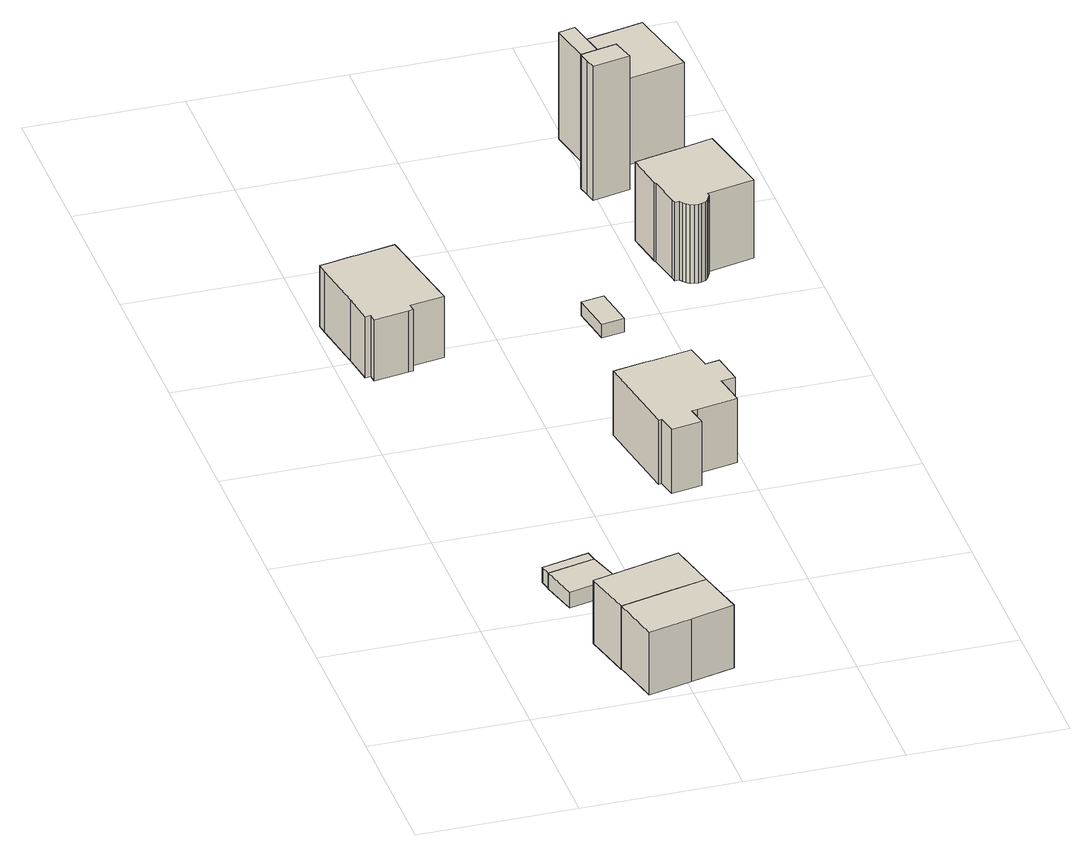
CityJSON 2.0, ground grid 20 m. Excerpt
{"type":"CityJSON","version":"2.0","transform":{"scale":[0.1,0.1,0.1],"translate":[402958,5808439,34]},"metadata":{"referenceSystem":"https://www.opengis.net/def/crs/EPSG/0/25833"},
"CityObjects":{
"building1":{"type":"Building","attributes":{"Gemeindeschluessel":"11000009","BezugspunktDach":"2200","function":"31001_1010","measuredHeight":11.06,"storeysAboveGround":2},"address":[{"country":"Germany","locality":"Berlin","thoroughfareNumber":"5A","thoroughfareName":"Tegernseestraße"}],"geometry":[{"type":"Solid","lod":"1","boundaries":[[[[0,1,2,3,4,5]],[[6,7,8,9,10,11]],[[6,11,5,4]],[[7,6,4,3]],[[8,7,3,2]],[[9,8,2,1]],[[10,9,1,0]],[[11,10,0,5]]]]}]},
"building2":{"type":"Building","attributes":{"Gemeindeschluessel":"11000009","BezugspunktDach":"2200","function":"31001_1010","measuredHeight":2.21,"storeysAboveGround":1},"address":[{"country":"Germany","locality":"Berlin","thoroughfareNumber":"3","thoroughfareName":"Tegernseestraße"}],"geometry":[{"type":"Solid","lod":"1","boundaries":[[[[12,13,14,15]],[[16,17,18,19]],[[16,19,15,14]],[[17,16,14,13]],[[18,17,13,12]],[[19,18,12,15]]]]}]},
"building3":{"type":"Building","attributes":{"Gemeindeschluessel":"11000009","BezugspunktDach":"2200","function":"51009_1610","measuredHeight":2.06,"storeysAboveGround":0},"address":[{"country":"Germany","locality":"Berlin"}],"geometry":[{"type":"Solid","lod":"1","boundaries":[[[[15,14,20,21]],[[22,23,24,25]],[[22,25,21,20]],[[23,22,20,14]],[[24,23,14,15]],[[25,24,15,21]]]]}]},
"building4":{"type":"Building","attributes":{"Gemeindeschluessel":"11000009","BezugspunktDach":"2200","function":"31001_1010","measuredHeight":11.16,"storeysAboveGround":2},"address":[{"country":"Germany","locality":"Berlin","thoroughfareNumber":"5","thoroughfareName":"Tegernseestraße"}],"geometry":[{"type":"Solid","lod":"1","boundaries":[[[[5,3,26,27]],[[28,29,30,31]],[[28,31,27,26]],[[29,28,26,3]],[[30,29,3,5]],[[31,30,5,27]]]]}]},
"building5":{"type":"Building","attributes":{"Gemeindeschluessel":"11000009","BezugspunktDach":"2200","function":"31001_1010","measuredHeight":11.77,"storeysAboveGround":1},"address":[{"country":"Germany","locality":"Berlin","thoroughfareNumber":"16","thoroughfareName":"Würmseestraße"}],"geometry":[{"type":"Solid","lod":"1","boundaries":[[[[32,33,34,35,36,37,38,39,40,41,42,43,44,45]],[[46,47,48,49,50,51,52,53,54,55,56,57,58,59]],[[46,59,45,44]],[[47,46,44,43]],[[48,47,43,42]],[[49,48,42,41]],[[50,49,41,40]],[[51,50,40,39]],[[52,51,39,38]],[[53,52,38,37]],[[54,53,37,36]],[[55,54,36,35]],[[56,55,35,34]],[[57,56,34,33]],[[58,57,33,32]],[[59,58,32,45]]]]}]},
"building6":{"type":"Building","attributes":{"Gemeindeschluessel":"11000009","BezugspunktDach":"2200","function":"31001_1010","measuredHeight":11.59,"storeysAboveGround":1},"address":[{"country":"Germany","locality":"Berlin","thoroughfareNumber":"13","thoroughfareName":"Würmseestraße"}],"geometry":[{"type":"Solid","lod":"1","boundaries":[[[[60,61,62,63,64,65,66,67,68,69,70,71,72,73,74]],[[75,76,77,78,79,80,81,82,83,84,85,86,87,88,89]],[[75,89,74,73]],[[76,75,73,72]],[[77,76,72,71]],[[78,77,71,70]],[[79,78,70,69]],[[80,79,69,68]],[[81,80,68,67]],[[82,81,67,66]],[[83,82,66,65]],[[84,83,65,64]],[[85,84,64,63]],[[86,85,63,62]],[[87,86,62,61]],[[88,87,61,60]],[[89,88,60,74]]]]}]},
"building7":{"type":"Building","attributes":{"Gemeindeschluessel":"11000009","BezugspunktDach":"2200","function":"31001_2000","measuredHeight":1.93,"storeysAboveGround":1},"address":[{"country":"Germany","locality":"Berlin","thoroughfareNumber":"14","thoroughfareName":"Würmseestraße"}],"geometry":[{"type":"Solid","lod":"1","boundaries":[[[[90,91,92,93]],[[94,95,96,97]],[[94,97,93,92]],[[95,94,92,91]],[[96,95,91,90]],[[97,96,90,93]]]]}]},
"building8":{"type":"Building","attributes":{"Gemeindeschluessel":"11000009","BezugspunktDach":"2200","function":"31001_2000","measuredHeight":18.94,"storeysAboveGround":1},"address":[{"country":"Germany","locality":"Berlin","thoroughfareNumber":"2 (1)","thoroughfareName":"Ammerseestraße"}],"geometry":[{"type":"Solid","lod":"1","boundaries":[[[[98,99,100,101,102,103,104]],[[105,106,107,108,109,110,111]],[[105,111,104,103]],[[106,105,103,102]],[[107,106,102,101]],[[108,107,101,100]],[[109,108,100,99]],[[110,109,99,98]],[[111,110,98,104]]]]}]},
"building9":{"type":"Building","attributes":{"Gemeindeschluessel":"11000009","BezugspunktDach":"2200","function":"31001_1010","measuredHeight":13.28,"storeysAboveGround":2},"address":[{"country":"Germany","locality":"Berlin","thoroughfareNumber":"4","thoroughfareName":"Ammerseestraße"},{"country":"Germany","locality":"Berlin","thoroughfareNumber":"12","thoroughfareName":"Würmseestraße"}],"geometry":[{"type":"Solid","lod":"1","boundaries":[[[[112,113,114,115,116,117,118,119,120,121,122,123,124,125,126,127,128,129,130,131,132,133]],[[134,135,136,137,138,139,140,141,142,143,144,145,146,147,148,149,150,151,152,153,154,155]],[[134,155,133,132]],[[135,134,132,131]],[[136,135,131,130]],[[137,136,130,129]],[[138,137,129,128]],[[139,138,128,127]],[[140,139,127,126]],[[141,140,126,125]],[[142,141,125,124]],[[143,142,124,123]],[[144,143,123,122]],[[145,144,122,121]],[[146,145,121,120]],[[147,146,120,119]],[[148,147,119,118]],[[149,148,118,117]],[[150,149,117,116]],[[151,150,116,115]],[[152,151,115,114]],[[153,152,114,113]],[[154,153,113,112]],[[155,154,112,133]]]]}]},
"building10":{"type":"Building","attributes":{"Gemeindeschluessel":"11000009","BezugspunktDach":"2200","function":"51009_1610","measuredHeight":14.81,"storeysAboveGround":0},"address":[{"country":"Germany","locality":"Berlin"}],"geometry":[{"type":"Solid","lod":"1","boundaries":[[[[156,157,158,159]],[[160,161,162,163]],[[160,163,159,158]],[[161,160,158,157]],[[162,161,157,156]],[[163,162,156,159]]]]}]},
"building11":{"type":"Building","attributes":{"Gemeindeschluessel":"11000009","BezugspunktDach":"2200","function":"31001_1010","measuredHeight":14.8,"storeysAboveGround":1},"address":[{"country":"Germany","locality":"Berlin","thoroughfareNumber":"2","thoroughfareName":"Ammerseestraße"}],"geometry":[{"type":"Solid","lod":"1","boundaries":[[[[164,165,166,167,168,169,170]],[[171,172,173,174,175,176,177]],[[171,177,170,169]],[[172,171,169,168]],[[173,172,168,167]],[[174,173,167,166]],[[175,174,166,165]],[[176,175,165,164]],[[177,176,164,170]]]]}]}
},
"vertices":[
[147,4,92],[203,18,92],[259,32,92],[244,95,92],[188,82,92],[132,68,92],[188,82,5],[244,95,5],[259,32,5],[203,18,5],[147,4,5],[132,68,5],
[113,214,25],[175,229,25],[161,275,25],[101,261,25],[161,275,3],[175,229,3],[113,214,3],[101,261,3],
[158,289,25],[98,275,25],[158,289,4],[161,275,4],[101,261,4],[98,275,4],
[229,159,92],[117,131,92],[229,159,4],[244,95,4],[132,68,4],[117,131,4],
[12,873,85],[23,805,85],[29,765,85],[36,766,85],[37,756,85],[81,763,85],[87,764,85],[86,774,85],[130,781,85],[107,905,85],[59,896,85],[51,895,85],[22,889,85],[10,887,85],[22,889,0],[51,895,0],[59,896,0],[107,905,0],[130,781,0],[86,774,0],[87,764,0],[81,763,0],[37,756,0],[36,766,0],[29,765,0],[23,805,0],[12,873,0],[10,887,0],
[290,442,91],[294,443,91],[299,419,91],[338,426,91],[333,451,91],[341,452,91],[392,462,91],[385,503,91],[403,506,91],[396,547,91],[378,544,91],[371,578,91],[321,569,91],[312,568,91],[270,560,91],[312,568,2],[321,569,2],[371,578,2],[378,544,2],[396,547,2],[403,506,2],[385,503,2],[392,462,2],[341,452,2],[333,451,2],[338,426,2],[299,419,2],[294,443,2],[290,442,2],[270,560,2],
[318,765,21],[347,770,21],[338,824,21],[309,819,21],[338,824,2],[347,770,2],[318,765,2],[309,819,2],
[390,1065,190],[393,1051,190],[441,1061,190],[437,1076,190],[433,1090,190],[400,1083,190],[387,1080,190],[400,1083,4],[433,1090,4],[437,1076,4],[441,1061,4],[393,1051,4],[390,1065,4],[387,1080,4],
[426,911,109],[427,908,109],[435,869,109],[436,862,109],[442,863,109],[445,859,109],[448,855,109],[452,852,109],[457,851,109],[462,850,109],[466,851,109],[471,853,109],[475,857,109],[477,861,109],[479,865,109],[479,870,109],[539,883,109],[528,933,109],[518,983,109],[480,974,109],[434,964,109],[417,960,109],[434,964,0],[480,974,0],[518,983,0],[528,933,0],[539,883,0],[479,870,0],[479,865,0],[477,861,0],[475,857,0],[471,853,0],[466,851,0],[462,850,0],[457,851,0],[452,852,0],[448,855,0],[445,859,0],[442,863,0],[436,862,0],[435,869,0],[427,908,0],[426,911,0],[417,960,0],
[404,1116,157],[426,1121,157],[412,1188,157],[391,1183,157],[412,1188,9],[426,1121,9],[404,1116,9],[391,1183,9],
[419,1154,125],[426,1121,125],[429,1106,125],[527,1126,125],[516,1174,125],[505,1223,125],[409,1202,125],[505,1223,5],[516,1174,5],[527,1126,5],[429,1106,5],[426,1121,5],[419,1154,5],[409,1202,5]
]}
